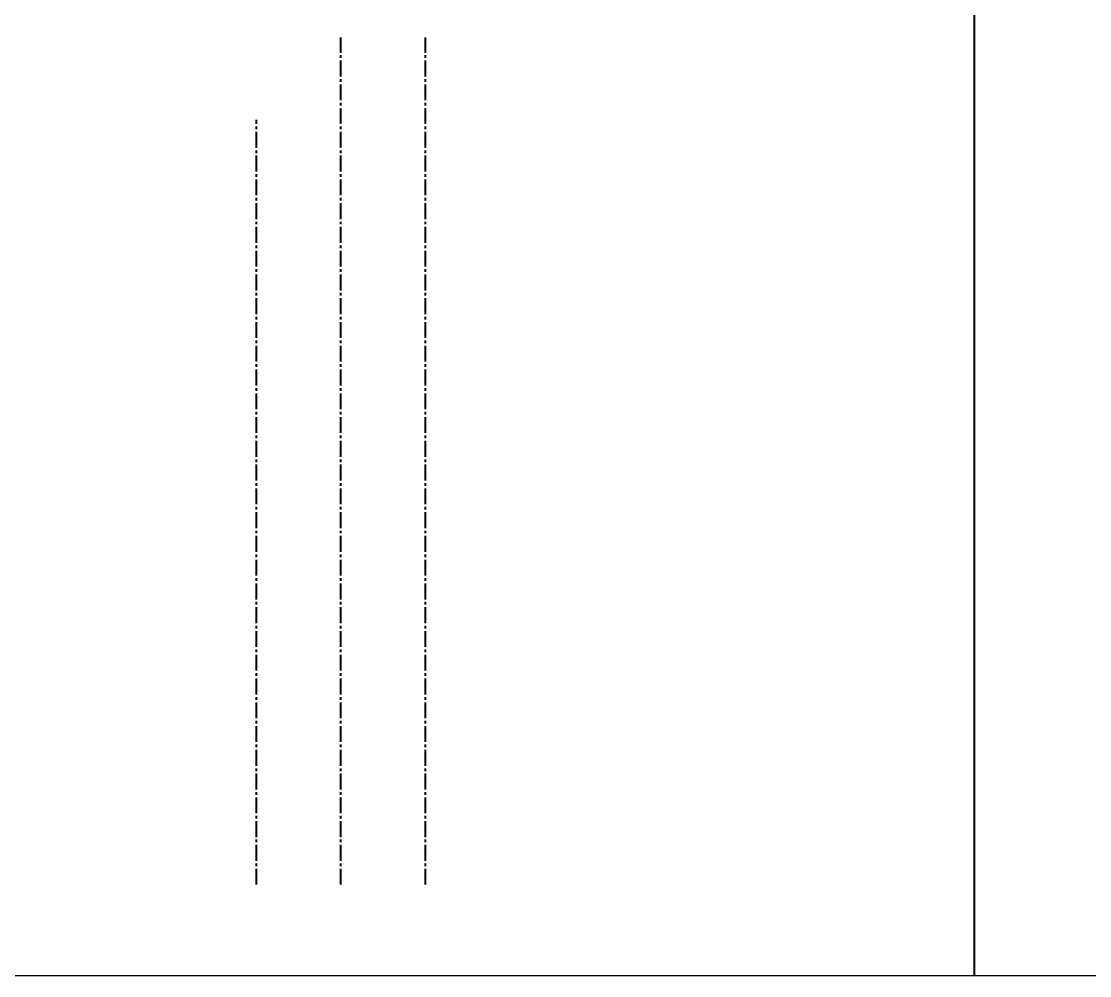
# Model space of a CAD drawing. Header units: millimetres. Extents: x -4815 to 20749, y -4662 to 5111.
# Drawn here: x 3062 to 3567, y 0 to 452 of the extents above; entities that cross this region are included whole.
import ezdxf

# ---------------------------------------------------------------- set-up
doc = ezdxf.new("R2010")
doc.units = ezdxf.units.MM
doc.header["$LTSCALE"] = 10
doc.header["$MEASUREMENT"] = 0
doc.linetypes.add('CENTER2', pattern=[1.125, 0.75, -0.125, 0.125, -0.125])
doc.layers.add('A-ANNO-CNTR', color=10, linetype='CENTER2')

msp = doc.modelspace()

# ---------------------------------------------------------------- linework, layer by layer
msp.add_line((1377.18, 0), (20749.03, 0))
at = {"layer": 'A-ANNO-CNTR', "lineweight": 40, "transparency": 33554687}
for p, q in [((3212.97, 43.11), (3212.97, 444.1)), ((3252.97, 43.11), (3252.97, 444.1)), ((3172.97, 43.11), (3172.97, 405.11))]:
    msp.add_line(p, q, dxfattribs=at)
at = {"layer": 'Defpoints', "lineweight": 40, "transparency": 33554687}
msp.add_line((3512.64, 2843.38), (3512.64, 0), dxfattribs=at)

doc.saveas('drawing.dxf')
